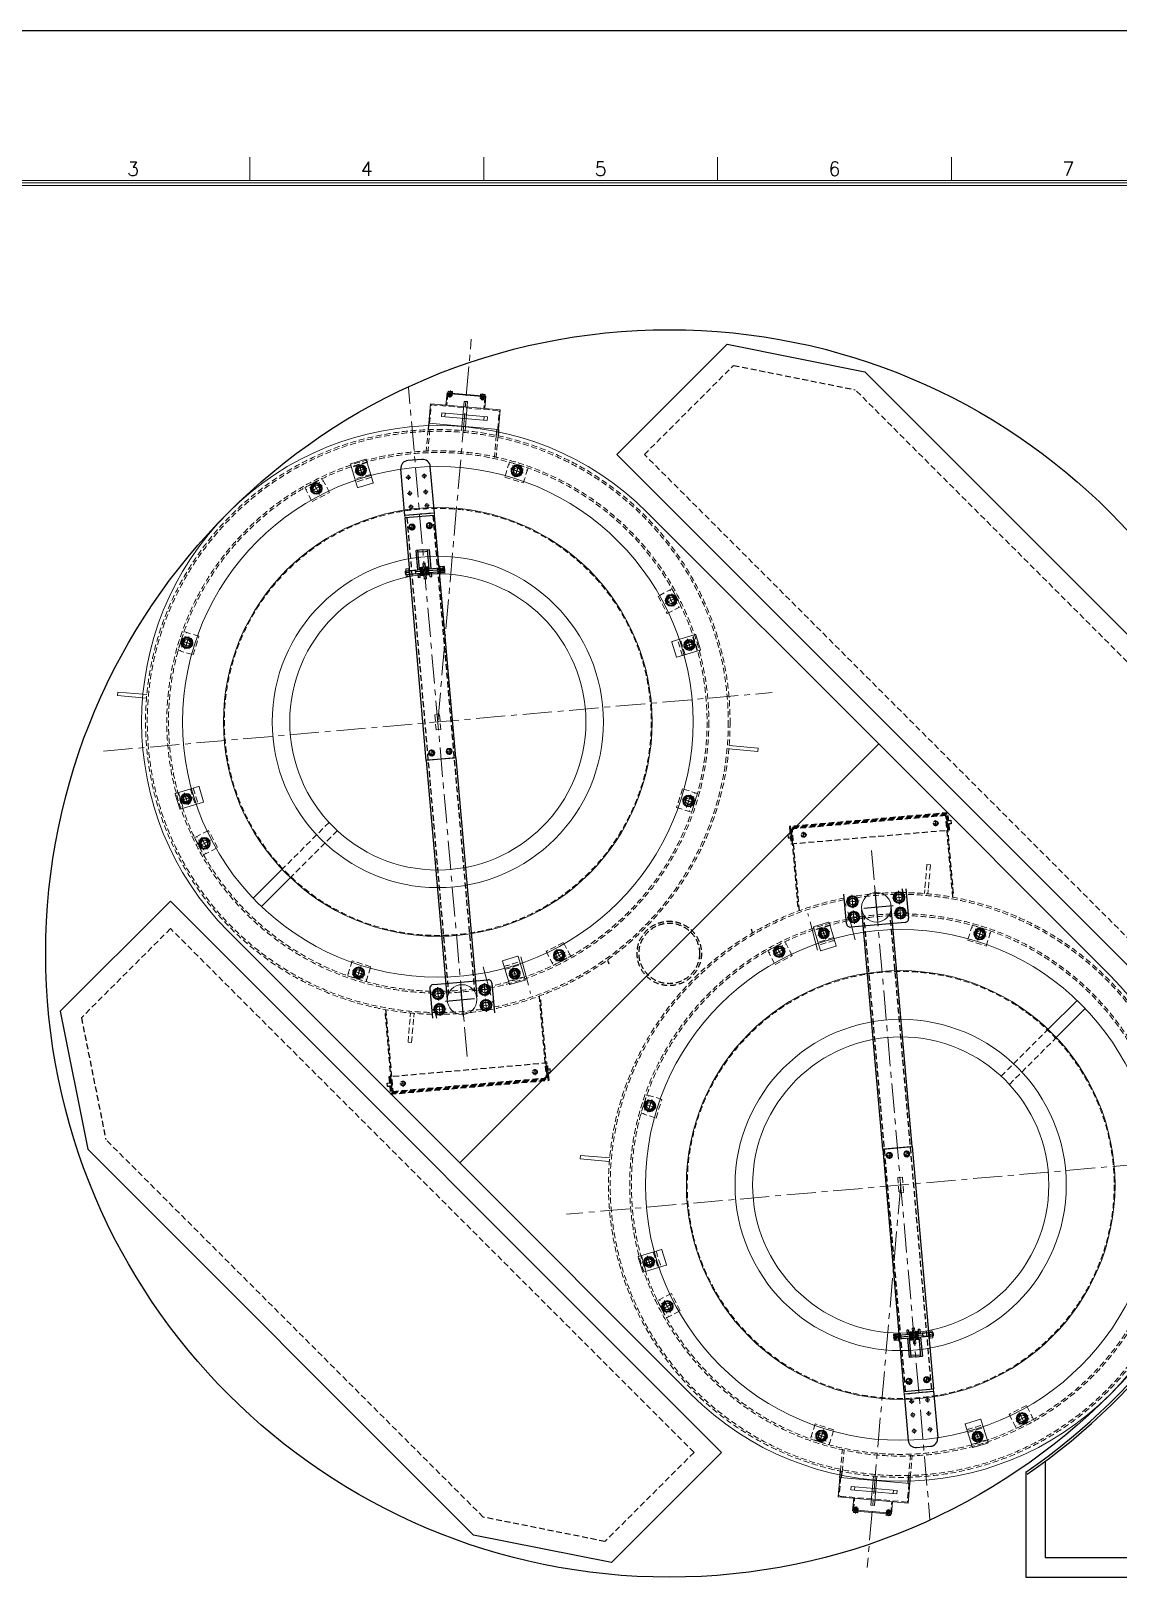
# Model space of a CAD drawing. Extents: x 0 to 24546, y -1194 to 5970.
# Drawn here: x 10029 to 12819, y 1999 to 5970 of the extents above; entities that cross this region are included whole.
import ezdxf
from ezdxf.enums import TextEntityAlignment as Align

# ---------------------------------------------------------------- set-up
doc = ezdxf.new("R2010")
doc.units = 0
doc.header["$LTSCALE"] = 60
doc.linetypes.add('CENTER', pattern=[2, 1.25, -0.25, 0.25, -0.25])
doc.linetypes.add('HIDDEN', pattern=[0.375, 0.25, -0.125])
doc.layers.get('0').update_dxf_attribs({"linetype": 'CONTINUOUS'})
for name, color, linetype in [('2', 2, 'HIDDEN'), ('A', 2, 'CONTINUOUS'), ('BOM-UDEF', 3, 'CONTINUOUS'), ('C', 3, 'CENTER'), ('CL', 3, 'CENTER'), ('D', 1, 'CONTINUOUS'), ('FL', 1, 'CONTINUOUS'), ('H', 6, 'HIDDEN'), ('HL', 2, 'HIDDEN'), ('TITLE', 7, 'CONTINUOUS')]:
    doc.layers.add(name, color=color, linetype=linetype)
doc.styles.add('ROMANS', font='ROMANS')

# ---------------------------------------------------------------- blocks, each defined once
blk = doc.blocks.new('SFFGEG')
at = {"layer": 'A', "lineweight": 5}
for p, q in [((464, -1043.64336), (452, -1050.5712)), ((452, -1050.5712), (452, -1064.4288)), ((452, -1064.4288), (464, -1071.35664)), ((476, -1050.5712), (464, -1043.64336)), ((464, -1071.35664), (476, -1064.4288)), ((476, -1064.4288), (476, -1050.5712))]:
    blk.add_line(p, q, dxfattribs=at)
for radius in [15, 13.3, 12]:
    blk.add_circle((464, -1057.5), radius, dxfattribs=at)
at = {"layer": 'CL', "lineweight": 5}
for p, q in [((447, -1057.5), (481, -1057.5)), ((448.152, -1057.5), (479.848, -1057.5)), ((448.7, -1057.5), (479.3, -1057.5)), ((464, -1040.5), (464, -1074.5)), ((464, -1041.652), (464, -1073.348)), ((464, -1042.2), (464, -1072.8))]:
    blk.add_line(p, q, dxfattribs=at)
at = {"layer": 'D', "lineweight": 5}
blk.add_circle((464, -1057.5), 8.1, dxfattribs=at)
at = {"layer": 'H', "lineweight": 5}
blk.add_circle((464, -1057.5), 9, dxfattribs=at)
blk = doc.blocks.new('WEFWEEF')
at = {"layer": 'A', "lineweight": 5}
for p, q in [((1324.5, -977.99432), (1318, -981.7469)), ((1318, -981.7469), (1318, -989.2531)), ((1318, -989.2531), (1324.5, -993.00568)), ((1331, -981.7469), (1324.5, -977.99432)), ((1324.5, -993.00568), (1331, -989.2531)), ((1331, -989.2531), (1331, -981.7469))]:
    blk.add_line(p, q, dxfattribs=at)
for radius in [7.8, 6.5]:
    blk.add_circle((1324.5, -985.5), radius, dxfattribs=at)
at = {"layer": 'CL', "lineweight": 5}
for p, q in [((1315.7, -985.5), (1333.3, -985.5)), ((1315.999, -985.5), (1333.001, -985.5)), ((1324.5, -976.7), (1324.5, -994.3)), ((1324.5, -976.999), (1324.5, -994.001))]:
    blk.add_line(p, q, dxfattribs=at)
at = {"layer": 'H', "lineweight": 5}
blk.add_circle((1324.5, -985.5), 4.6, dxfattribs=at)
blk = doc.blocks.new('HS_BOM', base_point=(2934.2, 4983.9))
at = {"layer": 'BOM-UDEF', "lineweight": 5}
blk.add_circle((2934.2, 4983.9), 0.25, dxfattribs=at)
blk = doc.blocks.new('egasghr')
at = {"layer": 'A', "lineweight": 5}
for p, q in [((4766.1, 1991.9), (4766.1, 2031.9)), ((4829.1, 2032.9), (4767.1, 2032.9)), ((4830.1, 2031.9), (4830.1, 1991.9)), ((4829.1, 1990.9), (4767.1, 1990.9)), ((4787.1, 2020.4), (4792.1, 2020.4)), ((4787.1, 2003.4), (4792.1, 2003.4))]:
    blk.add_line(p, q, dxfattribs=at)
for centre, radius, start, end in [((4767.1, 2031.9), 1, 90, 180), ((4829.1, 2031.9), 1, 0, 90), ((4767.1, 1991.9), 1, 180, 270), ((4787.1, 2011.9), 8.5, 90, 270), ((4792.1, 2011.9), 8.5, 270, 90), ((4829.1, 1991.9), 1, 270, 0)]:
    blk.add_arc(centre, radius, start, end, dxfattribs=at)
at = {"layer": 'C', "lineweight": 5}
for p, q in [((4789.6, 1998.4), (4789.6, 2025.4)), ((4773.6, 2011.9), (4805.6, 2011.9))]:
    blk.add_line(p, q, dxfattribs=at)
at = {"layer": 'H', "lineweight": 5}
for p, q in [((4775.1, 1990.9), (4775.1, 2032.9)), ((4807.1, 1990.9), (4807.1, 2032.9))]:
    blk.add_line(p, q, dxfattribs=at)
blk = doc.blocks.new('aggs')
at = {"layer": 'A', "lineweight": 5}
for p, q in [((2058.8, 1709), (2047.8, 1702.7)), ((2069.8, 1702.7), (2058.8, 1709)), ((2047.8, 1702.7), (2047.8, 1690)), ((2047.8, 1690), (2058.8, 1683.6)), ((2058.8, 1683.6), (2069.8, 1690)), ((2069.8, 1690), (2069.8, 1702.7))]:
    blk.add_line(p, q, dxfattribs=at)
for radius in [14, 11.8, 11, 8, 7.1]:
    blk.add_circle((2058.8, 1696.3), radius, dxfattribs=at)
at = {"layer": 'CL', "lineweight": 5}
for p, q in [((2058.8, 1712.3), (2058.8, 1680.3)), ((2058.8, 1711), (2058.8, 1681.6)), ((2058.8, 1710.1), (2058.8, 1682.5)), ((2042.8, 1696.3), (2074.8, 1696.3)), ((2044.1, 1696.3), (2073.5, 1696.3)), ((2045, 1696.3), (2072.6, 1696.3))]:
    blk.add_line(p, q, dxfattribs=at)
at = {"layer": 'BOM-UDEF', "lineweight": 5}
for p in [(2060.4, 1707.3), (2060.5, 1705.8), (2063.3, 1705.1)]:
    blk.add_blockref('HS_BOM', p, dxfattribs=at)

msp = doc.modelspace()

# ---------------------------------------------------------------- linework, layer by layer
at = {"lineweight": 5}
for centre, radius in [((11073.3, 4197.6), 425), ((11073.3, 4197.6), 380), ((12261.2, 3009.7), 425), ((12261.2, 3009.7), 380)]:
    msp.add_circle(centre, radius, dxfattribs=at)
at = {"layer": '2'}
for p, q in [((11064.6, 4733.4), (10988.9, 4726.8)), ((11064.6, 4733.4), (10988.9, 4726.8)), ((12270, 2473.9), (12345.7, 2480.5)), ((12270, 2473.9), (12345.7, 2480.5))]:
    msp.add_line(p, q, dxfattribs=at)
at = {"layer": 'A', "lineweight": 5}
for p, q in [((18391.2, 5586), (8791.2, 5586)), ((18385.2, 5580), (8797.2, 5580)), ((18379.2, 5574), (8803.2, 5574)), ((11099.6, 5045.4), (11099.3, 5041.9)), ((11099.6, 5045.4), (11100.4, 5045.8)), ((11100.4, 5045.8), (11110.4, 5044.9)), ((11102.5, 5045.2), (11102.2, 5041.6)), ((11108.2, 5044.7), (11107.9, 5041.1)), ((11110.4, 5044.9), (11111.1, 5044.4)), ((11110.8, 5040.9), (11111.1, 5044.4)), ((11050, 4963.6), (11054.3, 5013.4)), ((11054.3, 5013.4), (11233.6, 4997.7)), ((11097, 5042.1), (11094.2, 5009.9)), ((11096.8, 5039.8), (11097, 5042.1)), ((11096.8, 5039.8), (11196.4, 5031.1)), ((11097, 5042.1), (11196.6, 5033.4)), ((11099.3, 5041.9), (11110.8, 5040.9)), ((11140.7, 5019.9), (11135.1, 4955.1)), ((11140.7, 5019.9), (11149.7, 5019.1)), ((11149.7, 5019.1), (11144, 4954.3)), ((11182.8, 5034.6), (11183.1, 5038.1)), ((11194.3, 5033.6), (11182.8, 5034.6)), ((11183.9, 5038.5), (11183.1, 5038.1)), ((11193.9, 5037.6), (11183.9, 5038.5)), ((11186, 5037.9), (11185.7, 5034.3)), ((11191.8, 5037.4), (11191.4, 5033.8)), ((11196.6, 5033.4), (11193.8, 5001.2)), ((11194.6, 5037.1), (11193.9, 5037.6)), ((11194.6, 5037.1), (11194.3, 5033.6)), ((11196.4, 5031.1), (11196.6, 5033.4)), ((11083.4, 4990.3), (11082.6, 4981.3)), ((11082.6, 4981.3), (11200.2, 4971)), ((11083.4, 4990.3), (11201, 4980)), ((11201, 4980), (11200.2, 4971)), ((11229.3, 4947.9), (11233.6, 4997.7)), ((11050, 4963.6), (11229.3, 4947.9)), ((10989.4, 4720.8), (10988.9, 4726.8)), ((11065.1, 4727.4), (11064.6, 4733.4)), ((11034.7, 4604), (11036.5, 4584.1)), ((11038.2, 4564.1), (11036.5, 4584.1)), ((11040.7, 4604.5), (11042.5, 4584.6)), ((11044.2, 4564.7), (11042.5, 4584.6)), ((10251, 4265.1), (10251.8, 4274)), ((10251, 4265.1), (10315.8, 4259.4)), ((10251.8, 4274), (10316.6, 4268.4)), ((11895.6, 4130.6), (11830.8, 4136.2)), ((11895.6, 4130.6), (11894.8, 4121.6)), ((11894.8, 4121.6), (11830, 4127.3)), ((10673.9, 3819.5), (10599.7, 3745.2)), ((10695.1, 3798.3), (10620.9, 3724)), ((12639.4, 3409.1), (12713.7, 3483.3)), ((12660.6, 3387.9), (12734.9, 3462.1)), ((11439, 3076.8), (11439.7, 3085.7)), ((11439, 3076.8), (11503.7, 3071.1)), ((11439.7, 3085.7), (11504.5, 3080.1)), ((12290.3, 2642.7), (12292.1, 2622.7)), ((12293.8, 2602.8), (12292.1, 2622.7)), ((12296.3, 2643.2), (12298.1, 2623.3)), ((12299.8, 2603.3), (12298.1, 2623.3)), ((12269.4, 2479.9), (12270, 2473.9)), ((12345.2, 2486.5), (12345.7, 2480.5)), ((12105.3, 2259.4), (12100.9, 2209.6)), ((12284.6, 2243.7), (12105.3, 2259.4)), ((12133.6, 2227.3), (12134.4, 2236.3)), ((12251.1, 2217.1), (12133.6, 2227.3)), ((12251.9, 2226), (12134.4, 2236.3)), ((12184.9, 2188.2), (12190.5, 2253)), ((12193.8, 2187.4), (12199.5, 2252.2)), ((12251.1, 2217.1), (12251.9, 2226)), ((12284.6, 2243.7), (12280.2, 2193.9)), ((12280.2, 2193.9), (12100.9, 2209.6)), ((12137.9, 2174), (12140.7, 2206.1)), ((12193.8, 2187.4), (12184.9, 2188.2)), ((12237.6, 2165.2), (12240.4, 2197.4)), ((12138.1, 2176.3), (12137.9, 2174)), ((12237.6, 2165.2), (12137.9, 2174)), ((12237.8, 2167.5), (12138.1, 2176.3)), ((12139.9, 2170.2), (12140.2, 2173.8)), ((12139.9, 2170.2), (12140.6, 2169.7)), ((12140.2, 2173.8), (12151.7, 2172.8)), ((12140.6, 2169.7), (12150.6, 2168.8)), ((12142.8, 2170), (12143.1, 2173.5)), ((12148.5, 2169.5), (12148.9, 2173)), ((12150.6, 2168.8), (12151.4, 2169.2)), ((12151.7, 2172.8), (12151.4, 2169.2)), ((12223.8, 2166.5), (12223.4, 2162.9)), ((12224.2, 2162.4), (12223.4, 2162.9)), ((12235.3, 2165.4), (12223.8, 2166.5)), ((12234.1, 2161.5), (12224.2, 2162.4)), ((12226.3, 2162.7), (12226.6, 2166.2)), ((12232.1, 2162.2), (12232.4, 2165.7)), ((12235, 2161.9), (12234.1, 2161.5)), ((12235, 2161.9), (12235.3, 2165.4)), ((12237.8, 2167.5), (12237.6, 2165.2))]:
    msp.add_line(p, q, dxfattribs=at)
at = {"layer": 'A'}
for p, q in [((11532.9, 4883.5), (11815.8, 5166.4)), ((11815.8, 5166.4), (12169.3, 5095.7)), ((13159.3, 4105.7), (12169.3, 5095.7)), ((11049.5, 4958), (11048.6, 4948)), ((11050, 4963.6), (11049.5, 4958)), ((11228.7, 4941), (11227.9, 4932.3)), ((11229.3, 4947.9), (11228.7, 4941)), ((10988.9, 4726.8), (10978.4, 4846.3)), ((11032.4, 4871.1), (10996.6, 4868)), ((11064.6, 4733.4), (11054.1, 4853)), ((12947.1, 3469.3), (11532.9, 4883.5)), ((11064.6, 4733.4), (10988.9, 4726.8)), ((11065.1, 4727.4), (10989.4, 4720.8)), ((11119.5, 4105.3), (11065.1, 4727.4)), ((11610.7, 4735), (12204.7, 4141.1)), ((11043.8, 4098.7), (10989.4, 4720.8)), ((11034.7, 4638.6), (11017.8, 4637.1)), ((11022.1, 4587.8), (11017.8, 4637.1)), ((11026.6, 4588.2), (11022.3, 4637.5)), ((11035.1, 4634.1), (11022.7, 4633)), ((11034.7, 4638.6), (11051.7, 4640.1)), ((11035.1, 4634.1), (11047.6, 4635.2)), ((11051.5, 4590.4), (11047.2, 4639.7)), ((11056, 4590.8), (11051.7, 4640.1)), ((10990.3, 4584.2), (10991, 4585.1)), ((10991, 4575.9), (10990.3, 4584.2)), ((10991, 4585.1), (11079.9, 4592.9)), ((10991.9, 4575.1), (10991, 4585.1)), ((10991.9, 4575.1), (10991, 4575.9)), ((11080.8, 4582.9), (10991.9, 4575.1)), ((11017, 4577.3), (11016.1, 4587.3)), ((11023.9, 4567.4), (11023, 4577.9)), ((11028.4, 4567.8), (11023.9, 4567.4)), ((11028.4, 4567.8), (11027.5, 4578.3)), ((11040.7, 4604.5), (11034.7, 4604)), ((11053.3, 4570), (11052.4, 4580.4)), ((11053.3, 4570), (11057.8, 4570.4)), ((11057.8, 4570.4), (11056.8, 4580.8)), ((11079.6, 4595.9), (11089, 4596.7)), ((11081, 4579.9), (11079.6, 4595.9)), ((11090.4, 4580.7), (11081, 4579.9)), ((11089, 4596.7), (11089.6, 4596.1)), ((11090.4, 4580.7), (11089, 4596.7)), ((11089.6, 4596.1), (11090.9, 4581.4)), ((11090.9, 4581.4), (11090.4, 4580.7)), ((11044.2, 4564.7), (11038.2, 4564.1)), ((12204.7, 4141.1), (11129.9, 3066.3)), ((12204.7, 4141.1), (12798.6, 3547.1)), ((11119.5, 4105.3), (11043.8, 4098.7)), ((11043.8, 4098.7), (11097.5, 3485.4)), ((11115, 4104.9), (11048.3, 4099.1)), ((11119.5, 4105.3), (11173.2, 3492)), ((10387.4, 3738), (10104.6, 3455.2)), ((11801.6, 2323.8), (10387.4, 3738)), ((12122.3, 3680.1), (12115.7, 3755.6)), ((12281.7, 3694.1), (12275.1, 3769.6)), ((12215, 3102), (12161.4, 3715.3)), ((12290.7, 3108.6), (12237.1, 3721.9)), ((11129.9, 3066.3), (10535.9, 3660.2)), ((12272.6, 3683.2), (12133.1, 3671)), ((11062, 3524.1), (11201.4, 3536.3)), ((11052.9, 3513.3), (11059.5, 3437.8)), ((11212.3, 3527.2), (11218.9, 3451.7)), ((10104.6, 3455.2), (10175.3, 3101.6)), ((11165.2, 2111.7), (10175.3, 3101.6)), ((12215, 3102), (12290.7, 3108.6)), ((12215, 3102), (12269.4, 2479.9)), ((12219.5, 3102.4), (12286.2, 3108.3)), ((12290.7, 3108.6), (12345.2, 2486.5)), ((11723.8, 2472.3), (11129.9, 3066.3)), ((12243.6, 2625.9), (12244.2, 2626.6)), ((12244.9, 2611.2), (12243.6, 2625.9)), ((12244.2, 2626.6), (12253.5, 2627.4)), ((12244.2, 2626.6), (12245.6, 2610.6)), ((12253.5, 2627.4), (12254.9, 2611.5)), ((12253.8, 2624.4), (12342.6, 2632.2)), ((12343.5, 2622.2), (12254.7, 2614.5)), ((12281.3, 2637.4), (12276.8, 2637)), ((12276.8, 2637), (12277.7, 2626.5)), ((12281.3, 2637.4), (12282.2, 2626.9)), ((12290.3, 2642.7), (12296.3, 2643.2)), ((12306.2, 2639.5), (12310.7, 2639.9)), ((12306.2, 2639.5), (12307.1, 2629.1)), ((12310.7, 2639.9), (12311.6, 2629.5)), ((12317.5, 2630), (12318.4, 2620)), ((12342.6, 2632.2), (12343.5, 2622.2)), ((12342.6, 2632.2), (12343.5, 2631.4)), ((12343.5, 2631.4), (12344.3, 2623.1)), ((12344.3, 2623.1), (12343.5, 2622.2)), ((12245.6, 2610.6), (12244.9, 2611.2)), ((12254.9, 2611.5), (12245.6, 2610.6)), ((12278.6, 2616.5), (12282.9, 2567.2)), ((12283.1, 2616.9), (12287.4, 2567.6)), ((12293.8, 2602.8), (12299.8, 2603.3)), ((12308, 2619.1), (12312.3, 2569.8)), ((12312.4, 2619.5), (12316.8, 2570.2)), ((12299.8, 2568.7), (12282.9, 2567.2)), ((12299.4, 2573.2), (12287, 2572.1)), ((12299.4, 2573.2), (12311.9, 2574.3)), ((12299.8, 2568.7), (12316.8, 2570.2)), ((12269.4, 2479.9), (12345.2, 2486.5)), ((12270, 2473.9), (12345.7, 2480.5)), ((12270, 2473.9), (12280.4, 2354.4)), ((12345.7, 2480.5), (12356.1, 2361)), ((11801.6, 2323.8), (11518.8, 2041)), ((12302.1, 2336.2), (12338, 2339.3)), ((12105.3, 2259.4), (12105.9, 2266.3)), ((12105.9, 2266.3), (12106.6, 2275.1)), ((12582.3, 2272.9), (12582.3, 2003.7)), ((12632.3, 2301.2), (12632.3, 2053.7)), ((12284.6, 2243.7), (12285.1, 2249.3)), ((12285.1, 2249.3), (12285.9, 2259.4)), ((11518.8, 2041), (11165.2, 2111.7)), ((12632.3, 2053.7), (15032.3, 2053.7)), ((12582.3, 2003.7), (15082.3, 2003.7))]:
    msp.add_line(p, q, dxfattribs=at)
at = {"layer": 'A', "lineweight": 20}
for p, q in [((10991.6, 4590), (10990.9, 4588.6)), ((10990.9, 4588.6), (10992.4, 4571.7)), ((10991.6, 4590), (10998.8, 4590.6)), ((10992, 4585.1), (10999.2, 4585.7)), ((10992.4, 4571.7), (10993.3, 4570.4)), ((10992.8, 4575.3), (11000.1, 4575.9)), ((11000.5, 4571.1), (10993.3, 4570.4)), ((10998.7, 4591.3), (11000.7, 4591.5)), ((11000.5, 4570.4), (10998.7, 4591.3)), ((10998.8, 4590.6), (11000.5, 4571.1)), ((11002.5, 4570.6), (11000.5, 4570.4)), ((11000.7, 4591.5), (11002.5, 4570.6)), ((11027.6, 4593.8), (11029.6, 4594)), ((11029.4, 4572.9), (11027.6, 4593.8)), ((11031.4, 4573.1), (11029.4, 4572.9)), ((11029.6, 4594), (11031.6, 4594.2)), ((11031.4, 4573.1), (11029.6, 4594)), ((11029.6, 4594), (11031.4, 4573.1)), ((11033.4, 4573.3), (11031.4, 4573.1)), ((11031.6, 4594.2), (11033.6, 4594.3)), ((11033.4, 4573.3), (11031.6, 4594.2)), ((11031.6, 4594.2), (11033.4, 4573.3)), ((11035.4, 4573.4), (11033.4, 4573.3)), ((11033.6, 4594.3), (11035.6, 4594.5)), ((11035.4, 4573.4), (11033.6, 4594.3)), ((11033.6, 4594.3), (11035.4, 4573.4)), ((11037.4, 4573.6), (11035.4, 4573.4)), ((11035.6, 4594.5), (11037.4, 4573.6)), ((11043.5, 4595.2), (11041.5, 4595)), ((11041.5, 4595), (11043.4, 4574.1)), ((11043.4, 4574.1), (11045.4, 4574.3)), ((11045.5, 4595.4), (11043.5, 4595.2)), ((11045.4, 4574.3), (11043.5, 4595.2)), ((11043.5, 4595.2), (11045.4, 4574.3)), ((11045.4, 4574.3), (11047.4, 4574.5)), ((11047.5, 4595.6), (11045.5, 4595.4)), ((11047.4, 4574.5), (11045.5, 4595.4)), ((11045.5, 4595.4), (11047.4, 4574.5)), ((11047.4, 4574.5), (11049.4, 4574.6)), ((11049.5, 4595.7), (11047.5, 4595.6)), ((11049.4, 4574.6), (11047.5, 4595.6)), ((11047.5, 4595.6), (11049.4, 4574.6)), ((11049.4, 4574.6), (11051.3, 4574.8)), ((11051.3, 4574.8), (11049.5, 4595.7)), ((11076.4, 4598.1), (11078.4, 4598.3)), ((11078.2, 4577.2), (11076.4, 4598.1)), ((11080.2, 4577.4), (11078.2, 4577.2)), ((11078.4, 4598.3), (11080.2, 4577.4)), ((12254.3, 2630), (12256.3, 2630.2)), ((12256.1, 2609.1), (12254.3, 2630)), ((12256.3, 2630.2), (12258.1, 2609.2)), ((12285.2, 2632.7), (12283.2, 2632.5)), ((12283.2, 2632.5), (12285, 2611.6)), ((12287.2, 2632.9), (12285.2, 2632.7)), ((12285.2, 2632.7), (12287, 2611.8)), ((12287, 2611.8), (12285.2, 2632.7)), ((12289.2, 2633), (12287.2, 2632.9)), ((12287.2, 2632.9), (12289, 2611.9)), ((12289, 2611.9), (12287.2, 2632.9)), ((12291.2, 2633.2), (12289.2, 2633)), ((12289.2, 2633), (12291, 2612.1)), ((12291, 2612.1), (12289.2, 2633)), ((12293, 2612.3), (12291.2, 2633.2)), ((12297.1, 2633.7), (12299.1, 2633.9)), ((12299, 2612.8), (12297.1, 2633.7)), ((12299.1, 2633.9), (12301.1, 2634.1)), ((12299.1, 2633.9), (12301, 2613)), ((12301, 2613), (12299.1, 2633.9)), ((12301.1, 2634.1), (12303.1, 2634.3)), ((12301.1, 2634.1), (12303, 2613.2)), ((12303, 2613.2), (12301.1, 2634.1)), ((12303.1, 2634.3), (12305.1, 2634.4)), ((12303.1, 2634.3), (12305, 2613.3)), ((12305, 2613.3), (12303.1, 2634.3)), ((12305.1, 2634.4), (12306.9, 2613.5)), ((12332, 2636.8), (12334, 2637)), ((12333.8, 2615.9), (12332, 2636.8)), ((12334, 2637), (12335.8, 2616)), ((12334.1, 2636.3), (12341.3, 2636.9)), ((12335.8, 2616.7), (12334.1, 2636.3)), ((12341.7, 2632), (12334.5, 2631.4)), ((12342.6, 2622.2), (12335.3, 2621.6)), ((12342.1, 2635.7), (12341.3, 2636.9)), ((12343.6, 2618.7), (12342.1, 2635.7)), ((12258.1, 2609.2), (12256.1, 2609.1)), ((12285, 2611.6), (12287, 2611.8)), ((12287, 2611.8), (12289, 2611.9)), ((12289, 2611.9), (12291, 2612.1)), ((12291, 2612.1), (12293, 2612.3)), ((12301, 2613), (12299, 2612.8)), ((12303, 2613.2), (12301, 2613)), ((12305, 2613.3), (12303, 2613.2)), ((12306.9, 2613.5), (12305, 2613.3)), ((12335.8, 2616), (12333.8, 2615.9)), ((12343, 2617.3), (12335.8, 2616.7)), ((12343, 2617.3), (12343.6, 2618.7))]:
    msp.add_line(p, q, dxfattribs=at)
at = {"layer": 'A'}
msp.add_lwpolyline([(8400, -1194), (18480, -1194), (18480, 5970), (8400, 5970)], close=True, dxfattribs=at)
msp.add_circle((11667.3, 3603.7), 1600, dxfattribs=at)
at = {"layer": 'A', "lineweight": 5}
for centre, radius in [((11073.3, 4197.6), 655), ((10997.8, 4824.9), 4.5), ((11038.7, 4828.5), 4.5), ((11001.4, 4783.8), 4.5), ((11042.3, 4787.4), 4.5), ((11073.3, 4197.6), 550), ((11004.5, 4749), 4.5), ((11045.3, 4752.6), 4.5), ((12198.9, 3722), 38.1), ((12261.2, 3009.7), 655), ((12261.2, 3009.7), 550), ((11135.6, 3485.4), 38.1), ((12330.1, 2458.3), 4.5), ((12289.2, 2454.7), 4.5), ((12292.3, 2420), 4.5), ((12333.1, 2423.5), 4.5), ((12295.9, 2378.8), 4.5), ((12336.7, 2382.4), 4.5)]:
    msp.add_circle(centre, radius, dxfattribs=at)
for centre, radius, start, end in [((11100.8, 5043.2), 2.55, 50.591, 119.409), ((11104.5, 5035.4), 10, 68.2199, 101.7801), ((11109.5, 5042.4), 2.55, 50.591, 119.409), ((11184.4, 5035.9), 2.55, 50.591, 119.409), ((11188, 5028.1), 10, 68.2199, 101.7801), ((11193, 5035.1), 2.55, 50.591, 119.409), ((11073.3, 4197.6), 760, 45, 225), ((12261.2, 3009.7), 760, 225, 45), ((12141.5, 2172.2), 2.55, 230.591, 299.409), ((12146.5, 2179.3), 10, 248.2199, 281.7801), ((12150.2, 2171.4), 2.55, 230.591, 299.409), ((12225.1, 2164.9), 2.55, 230.591, 299.409), ((12230, 2171.9), 10, 248.2199, 281.7801), ((12233.7, 2164.1), 2.55, 230.591, 299.409)]:
    msp.add_arc(centre, radius, start, end, dxfattribs=at)
at = {"layer": 'A'}
for centre, radius, start, end in [((10998.3, 4848.1), 20, 95, 185), ((11034.2, 4851.2), 20, 5, 95), ((11007.6, 4581.4), 17, 167.8014, 184.5998), ((11007.6, 4581.7), 17, 185.4002, 202.1986), ((11667.3, 3603.7), 1615, 304.5109, 21.8092), ((11667.3, 3603.7), 1621, 304.5109, 21.8092), ((12271.7, 3693.2), 10, 275, 5), ((12132.2, 3681), 10, 185, 275), ((11202.3, 3526.3), 10, 5, 95), ((11062.8, 3514.1), 10, 95, 185), ((12327, 2625.7), 17, 5.4002, 22.1986), ((12326.9, 2625.9), 17, 347.8014, 4.5998), ((12300.4, 2356.1), 20, 185, 275), ((12336.2, 2359.3), 20, 275, 5)]:
    msp.add_arc(centre, radius, start, end, dxfattribs=at)
at = {"layer": 'A', "lineweight": 20}
for centre, radius, start, end in [((10995.3, 4587.9), 4.34, 150.591, 219.409), ((11008.6, 4581.5), 17, 167.8014, 184.5998), ((11008.6, 4581.7), 17, 185.4002, 202.1986), ((10996.6, 4573.2), 4.34, 150.591, 219.409), ((12337.9, 2634.1), 4.34, 330.591, 39.409), ((12326, 2625.6), 17, 5.4002, 22.1986), ((12325.9, 2625.8), 17, 347.8014, 4.5998), ((12339.2, 2619.5), 4.34, 330.591, 39.409)]:
    msp.add_arc(centre, radius, start, end, dxfattribs=at)
at = {"layer": 'C', "lineweight": 5}
for p, q in [((11073.3, 4197.6), (11159.2, 5179.2)), ((12048, 3612.3), (12022.9, 3706)), ((12144.6, 3638.2), (12119.5, 3731.9)), ((11286.5, 3595), (11311.6, 3501.3)), ((11189.9, 3569.2), (11215.1, 3475.4)), ((12261.2, 3009.7), (12175.4, 2028.1))]:
    msp.add_line(p, q, dxfattribs=at)
at = {"layer": 'CL', "lineweight": 5}
for p, q in [((11148.4, 3339.7), (10998.2, 5055.6)), ((11105.6, 5047.4), (11104, 5029.4)), ((11104.9, 5040.1), (11104.3, 5033.1)), ((11189.1, 5040), (11187.5, 5022.1)), ((11188.5, 5032.8), (11187.8, 5025.8)), ((10991.5, 4824.4), (11004.2, 4825.5)), ((10998.4, 4818.6), (10997.3, 4831.3)), ((11032.3, 4828), (11045.1, 4829.1)), ((11039.2, 4822.1), (11038.1, 4834.9)), ((10995.1, 4783.2), (11007.8, 4784.4)), ((11002, 4777.4), (11000.9, 4790.2)), ((11035.9, 4786.8), (11048.7, 4787.9)), ((11042.8, 4781), (11041.7, 4793.8)), ((10998.1, 4748.5), (11010.9, 4749.6)), ((11005, 4742.7), (11003.9, 4755.4)), ((11039, 4752.1), (11051.7, 4753.2)), ((11045.9, 4746.2), (11044.8, 4759)), ((10215.4, 4122.6), (11931.2, 4272.7)), ((12186.2, 3867.6), (12336.3, 2151.8)), ((13119.2, 3084.8), (11403.3, 2934.6)), ((12329.5, 2464.7), (12330.6, 2451.9)), ((12295.6, 2455.3), (12282.8, 2454.2)), ((12288.7, 2461.1), (12289.8, 2448.3)), ((12291.7, 2426.3), (12292.8, 2413.6)), ((12336.4, 2458.9), (12323.7, 2457.7)), ((12339.5, 2424.1), (12326.7, 2423)), ((12332.5, 2429.9), (12333.7, 2417.2)), ((12298.6, 2420.5), (12285.9, 2419.4)), ((12295.3, 2385.2), (12296.4, 2372.4)), ((12343.1, 2382.9), (12330.3, 2381.8)), ((12336.1, 2388.8), (12337.3, 2376)), ((12302.2, 2379.4), (12289.5, 2378.3)), ((12145.5, 2167.3), (12147, 2185.2)), ((12146.1, 2174.6), (12146.7, 2181.5)), ((12229, 2160), (12230.6, 2177.9)), ((12229.6, 2167.2), (12230.2, 2174.2))]:
    msp.add_line(p, q, dxfattribs=at)
at = {"layer": 'CL'}
for p, q in [((11092.3, 4588.9), (10988.7, 4579.9)), ((12195.2, 3764.6), (12202.7, 3679.3)), ((12241.6, 3725.7), (12156.3, 3718.2)), ((11139.3, 3442.7), (11131.9, 3528)), ((11093, 3481.6), (11178.3, 3489.1)), ((12242.3, 2618.4), (12345.9, 2627.5))]:
    msp.add_line(p, q, dxfattribs=at)
at = {"layer": 'CL', "lineweight": 20}
for p, q in [((11000.6, 4580.9), (10990.7, 4580.1)), ((11002.6, 4581.1), (10998.6, 4580.8)), ((11031.5, 4583.6), (11027.5, 4583.3)), ((11033.5, 4583.8), (11029.5, 4583.5)), ((11035.5, 4584), (11031.5, 4583.6)), ((11037.5, 4584.1), (11033.5, 4583.8)), ((11041.5, 4584.5), (11045.4, 4584.8)), ((11043.5, 4584.7), (11047.4, 4585)), ((11045.4, 4584.8), (11049.4, 4585.2)), ((11076.3, 4587.5), (11080.3, 4587.9)), ((12289.1, 2622.5), (12285.1, 2622.1)), ((12291.1, 2622.7), (12287.1, 2622.3)), ((12293.1, 2622.8), (12289.1, 2622.5)), ((12297.1, 2623.2), (12301, 2623.5)), ((12299.1, 2623.4), (12303, 2623.7)), ((12301, 2623.5), (12305, 2623.9)), ((12303, 2623.7), (12307, 2624.1)), ((12331.9, 2626.2), (12335.9, 2626.6)), ((12333.9, 2626.4), (12343.9, 2627.3)), ((12258.2, 2619.8), (12254.2, 2619.4))]:
    msp.add_line(p, q, dxfattribs=at)
at = {"layer": 'FL', "lineweight": 5}
for p, q in [((11101.7, 5031.6), (11102.5, 5040.4)), ((11102.5, 5040.4), (11102, 5041.4)), ((11106.6, 5031.2), (11107.4, 5040)), ((11107.4, 5040), (11108, 5040.9)), ((11185.2, 5024.3), (11186, 5033.1)), ((11186, 5033.1), (11185.6, 5034.1)), ((11190.1, 5023.9), (11190.9, 5032.7)), ((11190.9, 5032.7), (11191.5, 5033.6)), ((12143.6, 2174.7), (12143, 2173.8)), ((12144.4, 2183.4), (12143.6, 2174.7)), ((12149.3, 2183), (12148.5, 2174.2)), ((12148.5, 2174.2), (12149, 2173.2)), ((12227.2, 2167.3), (12226.5, 2166.5)), ((12227.9, 2176.1), (12227.2, 2167.3)), ((12232.8, 2175.7), (12232.1, 2166.9)), ((12232.1, 2166.9), (12232.5, 2165.9))]:
    msp.add_line(p, q, dxfattribs=at)
at = {"layer": 'FL'}
for p, q in [((10990.3, 4584.2), (11016.2, 4586.5)), ((10991, 4575.9), (11016.9, 4578.1)), ((11016.2, 4586.5), (11017.5, 4587.4)), ((11016.9, 4578.1), (11018.4, 4577.5)), ((12317.6, 2629.2), (12316.1, 2629.9)), ((12343.5, 2631.4), (12317.6, 2629.2)), ((12344.3, 2623.1), (12318.4, 2620.8)), ((12318.4, 2620.8), (12317, 2619.9))]:
    msp.add_line(p, q, dxfattribs=at)
at = {"layer": 'H'}
for p, q in [((11603.6, 4883.5), (11832.2, 5112.1)), ((11832.2, 5112.1), (12144.7, 5049.6)), ((13113.2, 4081.1), (12144.7, 5049.6)), ((11224.8, 4948.3), (11223.5, 4933.2)), ((12947.1, 3540), (11603.6, 4883.5)), ((11060.6, 4727), (11167.4, 3506.5)), ((10993.9, 4721.2), (11100.7, 3500.6)), ((12382.8, 3964.6), (11975.7, 3929)), ((12380.7, 3962.1), (11978.2, 3926.9)), ((12378.9, 3959.9), (11980.4, 3925)), ((12376.8, 3957.4), (11982.9, 3923)), ((12395.1, 3747.7), (12376.8, 3957.4)), ((12382.4, 3920.1), (12378.9, 3959.9)), ((12380.2, 3944.5), (12384.5, 3944.8)), ((12381, 3935.5), (12380.2, 3944.5)), ((12384.4, 3920.2), (12380.7, 3962.1)), ((12385.3, 3935.9), (12381, 3935.5)), ((12386.6, 3920.4), (12382.8, 3964.6)), ((12384.5, 3944.8), (12390.2, 3945.3)), ((12391, 3936.4), (12385.3, 3935.9)), ((12390.2, 3945.3), (12391, 3936.4)), ((11977.5, 3909.2), (11971.8, 3908.7)), ((11971.8, 3908.7), (11972.6, 3899.8)), ((11972.6, 3899.8), (11978.2, 3900.3)), ((11975.7, 3929), (11979.6, 3884.8)), ((11981.7, 3909.6), (11977.5, 3909.2)), ((11978.2, 3926.9), (11981.9, 3885)), ((11978.2, 3900.3), (11982.5, 3900.6)), ((11979.6, 3884.8), (12386.6, 3920.4)), ((11983.9, 3885.2), (11980.4, 3925)), ((11982.5, 3900.6), (11981.7, 3909.6)), ((12001.2, 3713.2), (11982.9, 3923)), ((12396.6, 3757.5), (12382.4, 3920.1)), ((11998.1, 3722.8), (11983.9, 3885.2)), ((12267.3, 3759.7), (12264.7, 3769.7)), ((12273.9, 2480.3), (12167.1, 3700.9)), ((12340.7, 2486.1), (12233.9, 3706.7)), ((10387.4, 3667.3), (10158.8, 3438.7)), ((11730.9, 2323.8), (10387.4, 3667.3)), ((11881, 3656.1), (11878.3, 3666.2)), ((11508.5, 3586.8), (11512, 3577)), ((10939.4, 3459.6), (10957.8, 3249.9)), ((11333.3, 3494.1), (11351.7, 3284.4)), ((11336.5, 3484.6), (11350.7, 3322.1)), ((10158.8, 3438.7), (10221.3, 3126.3)), ((10938, 3449.8), (10952.2, 3287.3)), ((11067.2, 3447.7), (11069.9, 3437.6)), ((11354.9, 3322.5), (10947.9, 3286.9)), ((11350.7, 3322.1), (11354.1, 3282.3)), ((11356.3, 3307.1), (11352, 3306.7)), ((11352, 3306.7), (11352.8, 3297.7)), ((11356.3, 3280.5), (11352.7, 3322.3)), ((11352.8, 3297.7), (11357.1, 3298.1)), ((11358.8, 3278.4), (11354.9, 3322.5)), ((11362, 3307.6), (11356.3, 3307.1)), ((11357.1, 3298.1), (11362.8, 3298.6)), ((11362.8, 3298.6), (11362, 3307.6)), ((10943.6, 3271), (10949.3, 3271.5)), ((10944.4, 3262), (10943.6, 3271)), ((10950, 3262.5), (10944.4, 3262)), ((10947.9, 3286.9), (10951.8, 3242.8)), ((10949.3, 3271.5), (10953.5, 3271.8)), ((10954.3, 3262.9), (10950, 3262.5)), ((10950.2, 3287.1), (10953.9, 3245.3)), ((10951.8, 3242.8), (11358.8, 3278.4)), ((10952.2, 3287.3), (10955.7, 3247.4)), ((10953.5, 3271.8), (10954.3, 3262.9)), ((10953.9, 3245.3), (11356.3, 3280.5)), ((10955.7, 3247.4), (11354.1, 3282.3)), ((10957.8, 3249.9), (11351.7, 3284.4)), ((11189.9, 2157.7), (10221.3, 3126.3)), ((11730.9, 2323.8), (11502.3, 2095.2)), ((12109.7, 2259), (12111.1, 2274.1)), ((12280.1, 2244.1), (12281.4, 2259.2)), ((11502.3, 2095.2), (11189.9, 2157.7))]:
    msp.add_line(p, q, dxfattribs=at)
at = {"layer": 'H', "lineweight": 5}
for p, q in [((11052.3, 4963.4), (11056.4, 5010.9)), ((11056.4, 5010.9), (11231.2, 4995.6)), ((11099.1, 5039.6), (11096.5, 5009.7)), ((11099.1, 5039.6), (11098.7, 5035.1)), ((11099.4, 5034.5), (11098.7, 5035.1)), ((11110.6, 5038.6), (11099.1, 5039.6)), ((11109.4, 5033.7), (11099.4, 5034.5)), ((11102, 5041.6), (11101.2, 5032.2)), ((11101.2, 5032.2), (11107.2, 5031.7)), ((11101.2, 5032.2), (11101.7, 5031.6)), ((11101.6, 5034.8), (11102, 5039.3)), ((11101.7, 5031.6), (11106.6, 5031.2)), ((11101.9, 5040.5), (11107.9, 5039.9)), ((11106.6, 5031.2), (11107.2, 5031.7)), ((11107.2, 5031.7), (11108, 5041.1)), ((11107.3, 5034.3), (11107.7, 5038.8)), ((11110.2, 5034.1), (11109.4, 5033.7)), ((11110.2, 5034.1), (11110.6, 5038.6)), ((11182.2, 5027.7), (11182.6, 5032.3)), ((11182.2, 5027.7), (11183, 5027.2)), ((11182.6, 5032.3), (11194.1, 5031.3)), ((11183, 5027.2), (11192.9, 5026.4)), ((11184.8, 5024.9), (11185.6, 5034.3)), ((11190.7, 5024.4), (11184.8, 5024.9)), ((11185.2, 5024.3), (11184.8, 5024.9)), ((11185.1, 5027.5), (11185.5, 5032)), ((11190.1, 5023.9), (11185.2, 5024.3)), ((11191.5, 5032.6), (11185.5, 5033.2)), ((11190.7, 5024.4), (11190.1, 5023.9)), ((11191.6, 5033.8), (11190.7, 5024.4)), ((11190.8, 5027), (11191.2, 5031.5)), ((11194.1, 5031.3), (11191.5, 5001.4)), ((11192.9, 5026.4), (11193.7, 5026.7)), ((11194.1, 5031.3), (11193.7, 5026.7)), ((11092.4, 4989.5), (11091.6, 4980.5)), ((11192, 4980.8), (11191.2, 4971.8)), ((11227, 4948.1), (11231.2, 4995.6)), ((11048.6, 4948), (11043.6, 4890.9)), ((11053.1, 4948.1), (11048.1, 4891.1)), ((11135.1, 4955.1), (11134.2, 4945.2)), ((11144, 4954.3), (11143.2, 4944.4)), ((11223.5, 4933.2), (11218.5, 4876.2)), ((11227.9, 4932.3), (11222.9, 4875.2)), ((11257.1, 4863.7), (11245.1, 4825.6)), ((11279.1, 4850.5), (11255.3, 4858)), ((11281, 4856.2), (11257.1, 4863.7)), ((11279.1, 4850.5), (11303, 4843)), ((11281, 4856.2), (11304.8, 4848.7)), ((11292.8, 4810.6), (11304.8, 4848.7)), ((10754.4, 4810.2), (10732.3, 4798.6)), ((10754.4, 4810.2), (10776.6, 4821.7)), ((10757.2, 4804.8), (10779.4, 4816.4)), ((10795.1, 4786.2), (10776.6, 4821.7)), ((11245.1, 4825.6), (11292.8, 4810.6)), ((10732.3, 4798.6), (10750.7, 4763.1)), ((10757.2, 4804.8), (10735, 4793.3)), ((10750.7, 4763.1), (10795.1, 4786.2)), ((11674.3, 4538.7), (11638.8, 4520.2)), ((11680.5, 4513.7), (11669, 4535.9)), ((11685.8, 4516.5), (11674.3, 4538.7)), ((11638.8, 4520.2), (11661.9, 4475.8)), ((11661.9, 4475.8), (11697.4, 4494.3)), ((11680.5, 4513.7), (11692, 4491.5)), ((11685.8, 4516.5), (11697.4, 4494.3)), ((10414.7, 4405.3), (10422.2, 4429.1)), ((10420.4, 4403.5), (10428, 4427.3)), ((10460.4, 4417.1), (10422.2, 4429.1)), ((10445.3, 4369.4), (10460.4, 4417.1)), ((10414.7, 4405.3), (10407.2, 4381.4)), ((10407.2, 4381.4), (10445.3, 4369.4)), ((10420.4, 4403.5), (10412.9, 4379.6)), ((10315.8, 4259.4), (10325.8, 4258.5)), ((10316.6, 4268.4), (10326.6, 4267.5)), ((11077.5, 4218.1), (11065.6, 4217)), ((11069.1, 4177.2), (11065.6, 4217)), ((11081, 4178.2), (11077.5, 4218.1)), ((11081, 4178.2), (11069.1, 4177.2)), ((11830.8, 4136.2), (11820.9, 4137.1)), ((11830, 4127.3), (11820.1, 4128.2)), ((11701.3, 4025.9), (11686.2, 3978.2)), ((11739.4, 4013.8), (11701.3, 4025.9)), ((11726.2, 3991.8), (11733.7, 4015.6)), ((11731.9, 3990), (11739.4, 4013.8)), ((11686.2, 3978.2), (11724.4, 3966.1)), ((11726.2, 3991.8), (11718.6, 3967.9)), ((11731.9, 3990), (11724.4, 3966.1)), ((10794.2, 3939.8), (10673.9, 3819.5)), ((12358.9, 3938.1), (12342.6, 3936.7)), ((12350, 3945.5), (12351.4, 3929.2)), ((10484.7, 3919.4), (10449.2, 3901)), ((10460.8, 3878.8), (10449.2, 3901)), ((10466.1, 3881.5), (10454.6, 3903.7)), ((10507.8, 3875.1), (10484.7, 3919.4)), ((10815.4, 3918.5), (10695.1, 3798.3)), ((12020.2, 3908.4), (12003.9, 3907)), ((12011.3, 3915.9), (12012.7, 3899.6)), ((10460.8, 3878.8), (10472.3, 3856.6)), ((10466.1, 3881.5), (10477.6, 3859.4)), ((10472.3, 3856.6), (10507.8, 3875.1)), ((12328.7, 3831.9), (12323, 3767.2)), ((12328.7, 3831.9), (12337.6, 3831.2)), ((12337.6, 3831.2), (12332, 3766.4)), ((12323, 3767.2), (12322.1, 3757.2)), ((12332, 3766.4), (12331.1, 3756.4)), ((12445.1, 3675.8), (12433, 3637.7)), ((12467.1, 3662.6), (12443.2, 3670.1)), ((12468.9, 3668.3), (12445.1, 3675.8)), ((12467.1, 3662.6), (12490.9, 3655)), ((12468.9, 3668.3), (12492.7, 3660.8)), ((12480.7, 3622.6), (12492.7, 3660.8)), ((11395.9, 3632.1), (11351.5, 3609)), ((11414.3, 3596.7), (11395.9, 3632.1)), ((11942.4, 3622.2), (11920.2, 3610.7)), ((11945.2, 3616.9), (11923, 3605.4)), ((11942.4, 3622.2), (11964.6, 3633.8)), ((11945.2, 3616.9), (11967.3, 3628.4)), ((11983, 3598.3), (11964.6, 3633.8)), ((12433, 3637.7), (12480.7, 3622.6)), ((10853.8, 3584.7), (10841.8, 3546.6)), ((10901.5, 3569.7), (10853.8, 3584.7)), ((11351.5, 3609), (11370, 3573.6)), ((11389.4, 3590.4), (11367.2, 3578.9)), ((11392.2, 3585.1), (11370, 3573.6)), ((11389.4, 3590.4), (11411.6, 3602)), ((11392.2, 3585.1), (11414.3, 3596.7)), ((11920.2, 3610.7), (11938.7, 3575.2)), ((11938.7, 3575.2), (11983, 3598.3)), ((10865.7, 3539), (10841.8, 3546.6)), ((10867.5, 3544.8), (10843.6, 3552.3)), ((10865.7, 3539), (10889.5, 3531.5)), ((10867.5, 3544.8), (10891.3, 3537.3)), ((10889.5, 3531.5), (10901.5, 3569.7)), ((10996.9, 3376.2), (11002.6, 3440.9)), ((11002.6, 3440.9), (11003.5, 3450.9)), ((11005.9, 3375.4), (11011.5, 3440.1)), ((11011.5, 3440.1), (11012.4, 3450.1)), ((11005.9, 3375.4), (10996.9, 3376.2)), ((12519.1, 3288.8), (12639.4, 3409.1)), ((12540.3, 3267.6), (12660.6, 3387.9)), ((11314.4, 3298.9), (11330.7, 3300.3)), ((11323.2, 3291.4), (11321.8, 3307.8)), ((10975.6, 3269.2), (10992, 3270.7)), ((10984.5, 3261.8), (10983.1, 3278.1)), ((11602.7, 3217.3), (11595.1, 3193.5)), ((11602.7, 3217.3), (11610.2, 3241.2)), ((11608.4, 3215.5), (11615.9, 3239.4)), ((11648.3, 3229.2), (11610.2, 3241.2)), ((11633.3, 3181.5), (11648.3, 3229.2)), ((11595.1, 3193.5), (11633.3, 3181.5)), ((11608.4, 3215.5), (11600.9, 3191.7)), ((11503.7, 3071.1), (11513.7, 3070.2)), ((11504.5, 3080.1), (11514.5, 3079.2)), ((12253.5, 3029.1), (12265.5, 3030.1)), ((12253.5, 3029.1), (12257, 2989.2)), ((12265.5, 3030.1), (12269, 2990.3)), ((12257, 2989.2), (12269, 2990.3)), ((11672.7, 2731.5), (11637.2, 2713)), ((11648.7, 2690.8), (11637.2, 2713)), ((11654, 2693.6), (11642.5, 2715.8)), ((11695.7, 2687.1), (11672.7, 2731.5)), ((11648.7, 2690.8), (11660.3, 2668.7)), ((11654, 2693.6), (11665.6, 2671.4)), ((11660.3, 2668.7), (11695.7, 2687.1)), ((12583.8, 2444.2), (12539.5, 2421.1)), ((12602.3, 2408.7), (12583.8, 2444.2)), ((12041.8, 2396.8), (12029.7, 2358.6)), ((12089.5, 2381.7), (12041.8, 2396.8)), ((12539.5, 2421.1), (12557.9, 2385.6)), ((12577.3, 2402.5), (12555.2, 2391)), ((12580.1, 2397.2), (12557.9, 2385.6)), ((12577.3, 2402.5), (12599.5, 2414)), ((12580.1, 2397.2), (12602.3, 2408.7)), ((12053.6, 2351.1), (12029.7, 2358.6)), ((12055.4, 2356.8), (12031.6, 2364.3)), ((12053.6, 2351.1), (12077.4, 2343.6)), ((12055.4, 2356.8), (12079.2, 2349.3)), ((12077.4, 2343.6), (12089.5, 2381.7)), ((12106.6, 2275.1), (12111.6, 2332.1)), ((12111.1, 2274.1), (12116, 2331.1)), ((12281.4, 2259.2), (12286.4, 2316.2)), ((12285.9, 2259.4), (12290.9, 2316.4)), ((12107.5, 2259.2), (12103.4, 2211.7)), ((12142.5, 2226.6), (12143.3, 2235.5)), ((12190.5, 2253), (12191.4, 2263)), ((12199.5, 2252.2), (12200.4, 2262.2)), ((12242.2, 2217.8), (12242.9, 2226.8)), ((12282.3, 2243.9), (12278.1, 2196.4)), ((12278.1, 2196.4), (12103.4, 2211.7)), ((12140.4, 2176.1), (12143, 2205.9)), ((12235.5, 2167.7), (12238.1, 2197.6)), ((12140.4, 2176.1), (12140.8, 2180.6)), ((12151.9, 2175), (12140.4, 2176.1)), ((12141.6, 2181), (12140.8, 2180.6)), ((12151.6, 2180.1), (12141.6, 2181)), ((12143, 2173.5), (12143.8, 2182.9)), ((12143.1, 2174.7), (12149.1, 2174.2)), ((12143.7, 2180.3), (12143.3, 2175.8)), ((12143.8, 2182.9), (12144.4, 2183.4)), ((12143.8, 2182.9), (12149.8, 2182.4)), ((12144.4, 2183.4), (12149.3, 2183)), ((12149.8, 2182.4), (12149, 2173)), ((12149.4, 2179.8), (12149.1, 2175.3)), ((12149.3, 2183), (12149.8, 2182.4)), ((12152.3, 2179.6), (12151.6, 2180.1)), ((12152.3, 2179.6), (12151.9, 2175)), ((12224.4, 2173.3), (12224, 2168.7)), ((12224, 2168.7), (12235.5, 2167.7)), ((12224.4, 2173.3), (12225.2, 2173.7)), ((12225.2, 2173.7), (12235.1, 2172.8)), ((12227.3, 2175.6), (12226.5, 2166.2)), ((12232.6, 2166.9), (12226.6, 2167.4)), ((12227.2, 2173), (12226.8, 2168.5)), ((12227.9, 2176.1), (12227.3, 2175.6)), ((12233.3, 2175.1), (12227.3, 2175.6)), ((12232.8, 2175.7), (12227.9, 2176.1)), ((12232.5, 2165.7), (12233.3, 2175.1)), ((12233, 2172.5), (12232.6, 2168)), ((12233.3, 2175.1), (12232.8, 2175.7)), ((12235.1, 2172.8), (12235.9, 2172.3)), ((12235.5, 2167.7), (12235.9, 2172.3))]:
    msp.add_line(p, q, dxfattribs=at)
for centre, radius in [((11073.3, 4197.6), 750), ((11073.3, 4197.6), 745.5), ((11073.3, 4197.6), 695.5), ((11073.3, 4197.6), 691), ((11073.3, 4197.6), 547.7), ((12261.2, 3009.7), 750), ((12261.2, 3009.7), 745.5), ((12261.2, 3009.7), 695.5), ((12261.2, 3009.7), 691), ((12261.2, 3009.7), 547.7)]:
    msp.add_circle(centre, radius, dxfattribs=at)
at = {"layer": 'H'}
for centre, radius in [((12350.7, 3937.4), 6), ((12350.7, 3937.4), 5), ((12012, 3907.7), 6), ((12012, 3907.7), 5), ((11667.3, 3603.7), 82.6), ((11667.3, 3603.7), 77.6), ((11322.5, 3299.6), 6), ((11322.5, 3299.6), 5), ((10983.8, 3270), 6), ((10983.8, 3270), 5)]:
    msp.add_circle(centre, radius, dxfattribs=at)
at = {"layer": 'H', "lineweight": 5}
for centre, radius, start, end in [((11100.3, 5037), 2.55, 230.591, 299.409), ((11105.3, 5044.1), 10, 247.8014, 264.5998), ((11105.2, 5044.1), 10, 265.4002, 282.1986), ((11108.9, 5036.3), 2.55, 230.591, 299.409), ((11183.8, 5029.7), 2.55, 230.591, 299.409), ((11188.9, 5036.8), 10, 247.8014, 264.5998), ((11188.7, 5036.8), 10, 265.4002, 282.1986), ((11192.5, 5029), 2.55, 230.591, 299.409), ((11045.5, 4288.5), 555, 104.8315, 109.1685), ((11164.2, 4225.4), 555, 14.8315, 19.1685), ((10982.5, 4169.9), 555, 194.8315, 199.1685), ((12233.5, 3100.5), 555, 104.8315, 109.1685), ((11101.1, 4106.8), 555, 284.8315, 289.1685), ((12170.4, 2981.9), 555, 194.8315, 199.1685), ((12289, 2918.8), 555, 284.8315, 289.1685), ((12142.1, 2178.4), 2.55, 50.591, 119.409), ((12145.8, 2170.6), 10, 85.4002, 102.1986), ((12145.7, 2170.6), 10, 67.8014, 84.5998), ((12150.7, 2177.6), 2.55, 50.591, 119.409), ((12225.6, 2171.1), 2.55, 50.591, 119.409), ((12229.3, 2163.3), 10, 85.4002, 102.1986), ((12229.2, 2163.3), 10, 67.8014, 84.5998), ((12234.2, 2170.3), 2.55, 50.591, 119.409)]:
    msp.add_arc(centre, radius, start, end, dxfattribs=at)
at = {"layer": 'HL', "lineweight": 20}
for p, q in [((10999.1, 4586.3), (11001.1, 4586.5)), ((11000.1, 4575.4), (11002.1, 4575.5)), ((11028, 4588.8), (11030, 4589)), ((11029, 4577.9), (11031, 4578.1)), ((11030, 4589), (11032, 4589.2)), ((11031, 4578.1), (11033, 4578.2)), ((11032, 4589.2), (11034, 4589.4)), ((11033, 4578.2), (11035, 4578.4)), ((11034, 4589.4), (11036, 4589.5)), ((11035, 4578.4), (11037, 4578.6)), ((11044, 4590.2), (11042, 4590.1)), ((11044.9, 4579.3), (11042.9, 4579.1)), ((11046, 4590.4), (11044, 4590.2)), ((11046.9, 4579.5), (11044.9, 4579.3)), ((11048, 4590.6), (11046, 4590.4)), ((11048.9, 4579.6), (11046.9, 4579.5)), ((11050, 4590.8), (11048, 4590.6)), ((11050.9, 4579.8), (11048.9, 4579.6)), ((11078.8, 4593.3), (11076.8, 4593.1)), ((11079.8, 4582.3), (11077.8, 4582.2)), ((12254.7, 2625), (12256.7, 2625.2)), ((12283.6, 2627.5), (12285.6, 2627.7)), ((12285.6, 2627.7), (12287.6, 2627.9)), ((12287.6, 2627.9), (12289.6, 2628.1)), ((12289.6, 2628.1), (12291.6, 2628.2)), ((12299.6, 2628.9), (12297.6, 2628.7)), ((12301.6, 2629.1), (12299.6, 2628.9)), ((12303.6, 2629.3), (12301.6, 2629.1)), ((12305.6, 2629.4), (12303.6, 2629.3)), ((12334.4, 2632), (12332.4, 2631.8)), ((12335.4, 2621), (12333.4, 2620.8)), ((12255.7, 2614), (12257.7, 2614.2)), ((12284.6, 2616.6), (12286.6, 2616.7)), ((12286.6, 2616.7), (12288.6, 2616.9)), ((12288.6, 2616.9), (12290.6, 2617.1)), ((12290.6, 2617.1), (12292.6, 2617.3)), ((12300.5, 2618), (12298.5, 2617.8)), ((12302.5, 2618.1), (12300.5, 2618)), ((12304.5, 2618.3), (12302.5, 2618.1)), ((12306.5, 2618.5), (12304.5, 2618.3))]:
    msp.add_line(p, q, dxfattribs=at)
at = {"layer": 'HL'}
for p, q in [((11082.6, 4588.1), (11084.9, 4592.9)), ((11085.7, 4583.7), (11082.6, 4588.1)), ((11084.9, 4592.9), (11089.9, 4593.4)), ((11090.1, 4591.1), (11085.1, 4590.6)), ((11090.5, 4586.5), (11085.5, 4586)), ((11090.7, 4584.2), (11085.7, 4583.7)), ((12243.9, 2623.2), (12248.8, 2623.6)), ((12244.1, 2620.9), (12249, 2621.3)), ((12248.8, 2623.6), (12251.9, 2619.2)), ((12244.5, 2616.3), (12249.4, 2616.7)), ((12249.7, 2614.4), (12244.7, 2614)), ((12251.9, 2619.2), (12249.7, 2614.4))]:
    msp.add_line(p, q, dxfattribs=at)
for centre, radius, start, end in [((11086.7, 4591.9), 2.04, 150.61, 219.39), ((11092.9, 4589), 8, 168.2199, 201.7801), ((11087.3, 4585), 2.04, 150.61, 219.39), ((12247.3, 2622.3), 2.04, 330.61, 39.39), ((12241.6, 2618.3), 8, 348.2199, 21.7801), ((12247.9, 2615.4), 2.04, 330.61, 39.39)]:
    msp.add_arc(centre, radius, start, end, dxfattribs=at)
at = {"layer": 'TITLE', "color": 6, "lineweight": 5}
for p, q in [((10591.2, 5586), (10591.2, 5646)), ((11191.2, 5586), (11191.2, 5646)), ((11791.2, 5586), (11791.2, 5646)), ((12391.2, 5586), (12391.2, 5646))]:
    msp.add_line(p, q, dxfattribs=at)

# ---------------------------------------------------------------- block references
at = {"layer": 'A', "lineweight": 5, "xscale": -1}
for p, rotation in [((11399.6, 10011.7), 107.0000000000956), ((16887.3, 3871.4), 16.99999999992712), ((5259.3, 4523.9), 197.0000000000344), ((12587.5, 8823.7), 107.0000000000956), ((10747, -1616.4), 287.0000000000957), ((6447.2, 3336), 196.9999999999271), ((11935, -2804.3), 287.0000000000957)]:
    msp.add_blockref('egasghr', p, dxfattribs=dict(at, rotation=rotation))
at = {"layer": 'A', "lineweight": 5}
for name, p, rotation in [('aggs', (13100.1, 3370.3), 107.0000000000956), ('SFFGEG', (10128.2, 4716.9), 72.50000000001029), ('SFFGEG', (10037.9, 3896.5), 117.5000000000933), ('WEFWEEF', (10140.7, 3291.9), 94.99999999999832), ('WEFWEEF', (10185.5, 3295.8), 94.99999999999832), ('SFFGEG', (10772.2, 5233.1), 27.50000000003505), ('SFFGEG', (10554.1, 3252.5), 162.5000000000351), ('aggs', (10245.9, 2170.9), 16.99999999992708), ('WEFWEEF', (10236.2, 2716.5), 94.99999999999832), ('WEFWEEF', (10191.4, 2712.6), 94.99999999999832), ('aggs', (11900.7, 6224.4), 196.9999999999271), ('SFFGEG', (11592.5, 5142.7), 342.5000000000351), ('SFFGEG', (11374.4, 3162.2), 207.5000000000351), ('SFFGEG', (13150.4, 4291.1), 274.9999999999724), ('SFFGEG', (13270, 4301.5), 274.9999999999724), ('SFFGEG', (13153.9, 4251.2), 274.9999999999724), ('SFFGEG', (13273.5, 4261.7), 274.9999999999724), ('aggs', (14288, 2182.3), 107.0000000000956), ('SFFGEG', (11316.1, 3528.9), 72.50000000001029), ('SFFGEG', (12108.7, 4498.8), 297.5000000000933), ('SFFGEG', (11225.8, 2708.6), 117.5000000000933), ('SFFGEG', (12018.4, 3678.4), 252.5000000000103), ('aggs', (9046.5, 5025), 287.0000000000957), ('SFFGEG', (10061.1, 2945.6), 94.99999999999832), ('SFFGEG', (10180.6, 2956.1), 94.99999999999832), ('SFFGEG', (10064.6, 2905.8), 94.99999999999832), ('SFFGEG', (10184.1, 2916.3), 94.99999999999832), ('SFFGEG', (11742, 2064.6), 162.5000000000351), ('WEFWEEF', (13143.2, 4494.7), 274.9999999999724), ('WEFWEEF', (13098.3, 4490.8), 274.9999999999724), ('aggs', (13088.6, 5036.5), 196.9999999999271), ('SFFGEG', (12562.4, 1974.3), 207.5000000000351), ('WEFWEEF', (13149, 3911.5), 274.9999999999724), ('WEFWEEF', (13193.9, 3915.4), 274.9999999999724), ('SFFGEG', (13296.7, 3310.8), 297.5000000000933), ('SFFGEG', (13206.3, 2490.5), 252.5000000000103), ('aggs', (10234.5, 3837.1), 287.0000000000957)]:
    msp.add_blockref(name, p, dxfattribs=dict(at, rotation=rotation))
at = {"layer": 'BOM-UDEF', "lineweight": 20}
for p, rotation in [((10996.2, 4573.7), 185.0000000000785), ((11001.3, 4573), 185.0000000000785), ((11030.2, 4575.5), 185.0000000000785), ((11032.2, 4575.7), 185.0000000000785), ((11034.2, 4575.8), 185.0000000000785), ((11036.2, 4576), 185.0000000000785), ((11077.6, 4595.7), 5.000000000078463), ((12298.4, 2631.3), 5.000000000078463), ((12300.4, 2631.5), 5.000000000078463), ((12302.3, 2631.7), 5.000000000078463), ((12304.3, 2631.8), 5.000000000078463), ((12333.2, 2634.4), 5.000000000078463), ((12338.3, 2633.6), 5.000000000078463), ((12256.9, 2611.6), 185.0000000000785)]:
    msp.add_blockref('HS_BOM', p, dxfattribs=dict(at, rotation=rotation))
at = {"layer": 'BOM-UDEF', "lineweight": 20, "xscale": -1}
for p, rotation in [((11044.2, 4576.7), 185.0000000000785), ((11046.1, 4576.9), 185.0000000000785), ((11048.1, 4577.1), 185.0000000000785), ((11050.1, 4577.2), 185.0000000000785), ((12284.4, 2630.1), 5.000000000078479), ((12286.4, 2630.3), 5.000000000078479), ((12288.4, 2630.5), 5.000000000078479), ((12290.4, 2630.6), 5.000000000078479)]:
    msp.add_blockref('HS_BOM', p, dxfattribs=dict(at, rotation=rotation))
at = {"layer": 'BOM-UDEF'}
for p, rotation in [((11085.6, 4584.3), 185.0000000000785), ((12248.9, 2623), 5.000000000078463)]:
    msp.add_blockref('HS_BOM', p, dxfattribs=dict(at, rotation=rotation))

# ---------------------------------------------------------------- texts
at = {"layer": 'TITLE', "color": 6, "lineweight": 5, "style": 'ROMANS'}
for s, p in [('3', (10291.2, 5616)), ('4', (10891.2, 5616)), ('5', (11491.2, 5616)), ('6', (12091.2, 5616)), ('7', (12691.2, 5616))]:
    msp.add_text(s, height=36, dxfattribs=at).set_placement(p, align=Align.MIDDLE)

doc.saveas('drawing.dxf')
